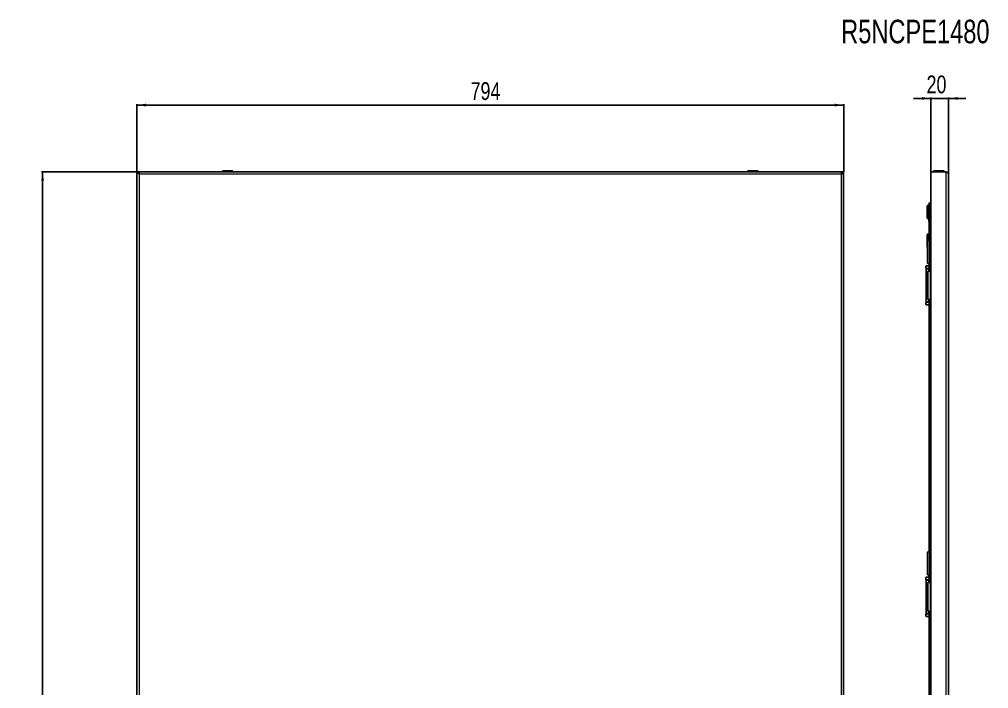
# Model space of a CAD drawing. Header units: millimetres. Extents: x -527 to 1671, y -588 to 1043.
# Drawn here: x -527 to 562, y 291 to 1043 of the extents above; entities that cross this region are included whole.
import ezdxf

# ---------------------------------------------------------------- set-up
doc = ezdxf.new("R2010")
doc.units = ezdxf.units.MM
doc.layers.add('FORMAT', color=7, linetype='Continuous')
doc.styles.add('SLDTEXTSTYLE0', font='TXT', dxfattribs={"width": 0.75})
doc.dimstyles.new('SLDDIMSTYLE0', dxfattribs={"dimtxt": 20, "dimasz": 10, "dimexe": 0, "dimexo": 0.0625, "dimgap": 5, "dimtad": 2, "dimdec": 1, "dimrnd": 1e-09, "dimzin": 12, "dimdsep": 46, "dimtxsty": 'SLDTEXTSTYLE0', "dimsah": 1, "dimcen": 0.09, "dimadec": 0, "dimazin": 3, "dimtfac": 1, "dimtofl": 0, "dimtmove": 0, "dimatfit": 3, "dimfxl": 0, "dimfrac": 2, "dimtolj": 1, "dimtzin": 12, "dimarcsym": 0})
doc.dimstyles.new('SLDDIMSTYLE1', dxfattribs={"dimtxt": 20, "dimasz": 10, "dimexe": 0, "dimexo": 0.0625, "dimgap": 5, "dimtad": 2, "dimdec": 1, "dimrnd": 1e-09, "dimzin": 12, "dimdsep": 46, "dimtxsty": 'SLDTEXTSTYLE0', "dimsah": 1, "dimcen": 0.09, "dimadec": 0, "dimazin": 3, "dimtfac": 1, "dimtmove": 0, "dimatfit": 0, "dimfxl": 0, "dimfrac": 2, "dimtolj": 1, "dimtzin": 12, "dimarcsym": 0})

# ---------------------------------------------------------------- blocks, each defined once
blk = doc.blocks.new('_D')
at = {"layer": 'FORMAT'}
for p, q in [((-394.6, 871.8), (-394.6, 947.8)), ((399.4, 871.8), (399.4, 947.8)), ((-394.6, 946.8), (399.4, 946.8))]:
    blk.add_line(p, q, dxfattribs=at)
for points in [[(-394.6, 946.8), (-384.6, 945.3), (-384.6, 948.4)], [(399.4, 946.8), (389.4, 948.4), (389.4, 945.3)]]:
    blk.add_solid(points, dxfattribs=at)
at = {"layer": 'FORMAT', "insert": (-19.8, 972.6), "char_height": 20, "attachment_point": 1, "style": 'SLDTEXTSTYLE0'}
blk.add_mtext('794', dxfattribs=at)
blk = doc.blocks.new('_D_1')
at = {"layer": 'FORMAT'}
for p, q in [((-394.7, 871.8), (-501.7, 871.8)), ((-500.7, -483.2), (-500.7, 871.8)), ((-394.7, -483.2), (-501.7, -483.2))]:
    blk.add_line(p, q, dxfattribs=at)
for points in [[(-500.7, 871.8), (-502.2, 861.8), (-499.1, 861.8)], [(-500.7, -483.2), (-499.1, -473.2), (-502.2, -473.2)]]:
    blk.add_solid(points, dxfattribs=at)
at = {"layer": 'FORMAT', "insert": (-526.4, 237.4), "char_height": 20, "attachment_point": 1, "rotation": 90, "style": 'SLDTEXTSTYLE0'}
blk.add_mtext('1355', dxfattribs=at)
blk = doc.blocks.new('_D_3')
at = {"layer": 'FORMAT'}
for p, q in [((497.3, 954.3), (478, 954.3)), ((497.3, 871.8), (497.3, 955.3)), ((497.3, 954.3), (517.3, 954.3)), ((517.3, 869.2), (517.3, 955.3)), ((517.3, 954.3), (536.5, 954.3))]:
    blk.add_line(p, q, dxfattribs=at)
for points in [[(497.3, 954.3), (487.3, 955.9), (487.3, 952.8)], [(517.3, 954.3), (527.3, 952.8), (527.3, 955.9)]]:
    blk.add_solid(points, dxfattribs=at)
at = {"layer": 'FORMAT', "insert": (492.5, 980.1), "char_height": 20, "attachment_point": 1, "style": 'SLDTEXTSTYLE0'}
blk.add_mtext('20', dxfattribs=at)

msp = doc.modelspace()

# ---------------------------------------------------------------- linework, layer by layer
at = {"color": 7, "linetype": 'Continuous', "lineweight": 25}
for p, q in [((-394.65, 871.82), (-392.65, 871.82)), ((-394.65, -483.18), (-394.65, 871.82)), ((397.05, 871.82), (-392.35, 871.82)), ((-392.35, 870.09), (-392.35, 871.82)), ((-298.4, 872.57), (-298.4, 871.82)), ((-298.15, 872.82), (-287.15, 872.82)), ((-286.9, 871.82), (-286.9, 872.57)), ((291.6, 872.57), (291.6, 871.82)), ((291.85, 872.82), (294.34, 872.82)), ((294.34, 872.82), (302.85, 872.82)), ((303.1, 871.82), (303.1, 872.57)), ((397.05, 871.82), (397.05, 870.1)), ((399.35, 871.82), (397.35, 871.82)), ((399.35, -483.18), (399.35, 871.82)), ((497.27, -483.18), (497.27, 871.82)), ((514.67, 871.82), (497.27, 871.82)), ((500.52, 872.57), (500.52, 871.82)), ((500.77, 872.82), (501.67, 872.82)), ((501.67, 872.82), (511.77, 872.82)), ((512.02, 871.82), (512.02, 872.57)), ((517.27, 869.22), (517.27, 271.82)), ((493.77, 834.32), (493.27, 833.82)), ((493.27, 826.82), (493.27, 833.82)), ((495.27, 834.32), (493.77, 834.32)), ((493.77, 834.32), (493.77, 826.82)), ((495.07, 832.18), (495.27, 832.18)), ((495.07, 830.18), (495.07, 832.18)), ((495.07, 830.18), (495.27, 830.18)), ((495.07, 828.22), (495.07, 830.18)), ((495.07, 828.22), (495.27, 828.22)), ((495.27, 812.12), (495.27, 836.52)), ((495.57, 836.82), (497.27, 836.82)), ((493.27, 819.82), (493.27, 826.82)), ((493.27, 819.82), (493.77, 819.32)), ((493.77, 826.82), (493.77, 819.32)), ((493.77, 819.32), (495.07, 819.32)), ((495.05, 825.76), (495.07, 825.76)), ((495.27, 822.54), (495.05, 822.54)), ((495.07, 827.17), (495.27, 827.17)), ((495.07, 826.13), (495.07, 827.17)), ((495.07, 826.13), (495.27, 826.13)), ((495.07, 824.74), (495.07, 826.13)), ((495.07, 824.74), (495.27, 824.74)), ((495.07, 824.25), (495.07, 824.74)), ((495.07, 824.25), (495.27, 824.25)), ((495.07, 823.45), (495.07, 824.25)), ((495.07, 823.45), (495.27, 823.45)), ((495.07, 822.67), (495.07, 823.45)), ((495.07, 819.22), (495.27, 819.22)), ((495.07, 818.89), (495.07, 819.22)), ((495.07, 818.89), (495.27, 818.89)), ((495.07, 818.21), (495.07, 818.86)), ((495.07, 818.21), (495.27, 818.21)), ((495.07, 817.18), (495.27, 817.18)), ((495.07, 817.07), (495.07, 817.18)), ((495.07, 817.07), (495.27, 817.07)), ((495.07, 816.83), (495.07, 817.07)), ((495.07, 816.83), (495.27, 816.83)), ((495.07, 816.47), (495.07, 816.83)), ((495.07, 816.47), (495.27, 816.47)), ((495.27, 811.82), (495.27, 794.82)), ((495.27, 811.82), (495.57, 811.82)), ((496.22, 811.82), (495.57, 811.82)), ((496.22, 811.82), (497.27, 811.82)), ((493.77, 801.82), (493.27, 801.32)), ((493.27, 787.32), (493.27, 801.32)), ((495.27, 801.82), (493.77, 801.82)), ((493.77, 801.82), (493.77, 794.64)), ((493.27, 787.32), (493.67, 786.92)), ((493.67, 794.32), (493.67, 769.32)), ((497.16, 794.82), (495.67, 794.82)), ((491.72, 765.82), (491.72, 763.82)), ((495.27, 766.32), (492.22, 766.32)), ((492.22, 763.32), (495.27, 763.32)), ((492.22, 763.32), (492.22, 763.02)), ((492.22, 725.62), (492.22, 763.02)), ((492.22, 763.02), (495.22, 763.02)), ((494.72, 763.32), (494.72, 763.02)), ((495.22, 763.02), (495.27, 763.02)), ((495.27, 768.82), (495.27, 760.32)), ((495.67, 768.82), (497.27, 768.82)), ((493.77, 728.32), (493.77, 760.32)), ((493.77, 760.32), (496.77, 760.32)), ((497.27, 760.32), (496.77, 760.32)), ((491.72, 724.82), (491.72, 722.82)), ((495.22, 725.62), (492.22, 725.62)), ((492.22, 725.62), (492.22, 725.32)), ((495.27, 725.32), (492.22, 725.32)), ((492.22, 722.32), (495.27, 722.32)), ((496.77, 728.32), (493.77, 728.32)), ((494.72, 725.62), (494.72, 725.32)), ((495.27, 725.62), (495.22, 725.62)), ((495.27, 728.32), (495.27, 444.82)), ((496.77, 728.32), (497.27, 728.32)), ((493.67, 444.32), (493.67, 419.32)), ((497.27, 444.82), (495.67, 444.82)), ((491.72, 415.82), (491.72, 413.82)), ((495.27, 416.32), (492.22, 416.32)), ((495.27, 418.82), (495.27, 410.32)), ((495.67, 418.82), (497.27, 418.82)), ((492.22, 413.32), (495.27, 413.32)), ((492.22, 413.32), (492.22, 413.02)), ((492.22, 375.62), (492.22, 413.02)), ((492.22, 413.02), (495.22, 413.02)), ((493.77, 410.32), (496.77, 410.32)), ((493.77, 378.32), (493.77, 410.32)), ((494.72, 413.32), (494.72, 413.02)), ((495.22, 413.02), (495.27, 413.02)), ((497.27, 410.32), (496.77, 410.32)), ((491.72, 374.82), (491.72, 372.82)), ((495.22, 375.62), (492.22, 375.62)), ((492.22, 375.62), (492.22, 375.32)), ((495.27, 375.32), (492.22, 375.32)), ((492.22, 372.32), (495.27, 372.32)), ((496.77, 378.32), (493.77, 378.32)), ((494.72, 375.62), (494.72, 375.32)), ((495.27, 375.62), (495.22, 375.62)), ((495.27, 378.32), (495.27, 273.32)), ((496.77, 378.32), (497.27, 378.32))]:
    msp.add_line(p, q, dxfattribs=at)
at = {"color": 8, "linetype": 'Continuous', "lineweight": 18}
for p, q in [((-286.9, 872.57), (-298.4, 872.57)), ((294.21, 872.57), (291.6, 872.57)), ((303.1, 872.57), (294.21, 872.57)), ((501.46, 872.57), (500.52, 872.57)), ((512.02, 872.57), (501.46, 872.57)), ((514.67, -483.18), (514.67, 871.82)), ((-392.05, 869.22), (-392.05, 271.79)), ((396.75, 869.22), (-392.05, 869.22)), ((396.75, -480.58), (396.75, 869.22)), ((495.27, 836.52), (495.57, 836.52)), ((495.57, 836.82), (495.57, 836.52)), ((497.27, 836.52), (495.57, 836.52)), ((495.57, 836.52), (495.57, 812.12)), ((495.07, 820.95), (495.27, 820.95)), ((495.57, 812.12), (495.27, 812.12)), ((495.57, 812.12), (497.27, 812.12)), ((495.57, 812.12), (495.57, 811.82)), ((495.67, 794.32), (497.27, 794.32)), ((495.67, 769.32), (495.67, 794.32)), ((495.22, 763.02), (495.22, 763.32)), ((495.22, 760.32), (495.22, 763.02)), ((497.27, 769.32), (495.67, 769.32)), ((496.77, 728.32), (496.77, 760.32)), ((495.22, 725.62), (495.22, 728.32)), ((495.22, 725.32), (495.22, 725.62)), ((495.67, 444.32), (497.27, 444.32)), ((495.67, 419.32), (495.67, 444.32)), ((497.27, 419.32), (495.67, 419.32)), ((495.22, 413.02), (495.22, 413.32)), ((495.22, 410.32), (495.22, 413.02)), ((496.77, 378.32), (496.77, 410.32)), ((495.22, 375.62), (495.22, 378.32)), ((495.22, 375.32), (495.22, 375.62))]:
    msp.add_line(p, q, dxfattribs=at)
at = {"color": 7, "linetype": 'Continuous', "lineweight": 25}
for centre, radius, start, end in [((-298.15, 872.57), 0.25, 90, 180), ((-287.15, 872.57), 0.25, 0, 90), ((291.85, 872.57), 0.25, 90, 180), ((302.85, 872.57), 0.25, 0, 90), ((500.77, 872.57), 0.25, 90, 180), ((511.77, 872.57), 0.25, 0, 90), ((495.57, 836.52), 0.3, 90, 180), ((495.57, 812.12), 0.3, 180, 270), ((492.22, 765.82), 0.5, 90, 180), ((492.22, 763.82), 0.5, 180, 270), ((492.22, 724.82), 0.5, 90, 180), ((492.22, 722.82), 0.5, 180, 270), ((492.22, 415.82), 0.5, 90, 180), ((492.22, 413.82), 0.5, 180, 270), ((492.22, 374.82), 0.5, 90, 180), ((492.22, 372.82), 0.5, 180, 270)]:
    msp.add_arc(centre, radius, start, end, dxfattribs=at)
for points, knots in [([(-394.65, 871.82), (-394.65, 871.71), (-394.63, 871.61), (-394.56, 871.39), (-394.51, 871.28), (-394.38, 871.06), (-394.3, 870.95), (-394.11, 870.74), (-394.01, 870.63), (-393.76, 870.41), (-393.63, 870.3), (-393.35, 870.09), (-393.2, 869.98), (-392.73, 869.65), (-392.39, 869.44), (-392.05, 869.22)], [0, 0, 0, 0, 0.125, 0.125, 0.25, 0.25, 0.375, 0.375, 0.5, 0.5, 0.625, 0.625, 0.75, 0.75, 1, 1, 1, 1]), ([(-392.65, 871.82), (-392.65, 871.39), (-392.58, 870.96), (-392.36, 870.09), (-392.21, 869.66), (-392.05, 869.22)], [0, 0, 0, 0, 0.5, 0.5, 1, 1, 1, 1]), ([(-392.05, 869.22), (-392.07, 869.56), (-392.1, 869.9), (-392.15, 870.53), (-392.17, 870.82), (-392.22, 871.3), (-392.25, 871.49), (-392.3, 871.76), (-392.32, 871.82), (-392.35, 871.82)], [0, 0, 0, 0, 0.25, 0.25, 0.5, 0.5, 0.75, 0.75, 1, 1, 1, 1]), ([(397.05, 871.82), (397.03, 871.82), (397, 871.76), (396.95, 871.49), (396.93, 871.3), (396.88, 870.82), (396.85, 870.53), (396.8, 869.9), (396.78, 869.56), (396.75, 869.22)], [0, 0, 0, 0, 0.25, 0.25, 0.5, 0.5, 0.75, 0.75, 1, 1, 1, 1]), ([(396.75, 869.22), (396.91, 869.66), (397.06, 870.09), (397.29, 870.96), (397.35, 871.39), (397.35, 871.82)], [0, 0, 0, 0, 0.5, 0.5, 1, 1, 1, 1]), ([(396.75, 869.22), (396.92, 869.33), (397.09, 869.44), (397.43, 869.66), (397.59, 869.77), (397.91, 869.98), (398.06, 870.09), (398.34, 870.31), (398.47, 870.42), (398.71, 870.63), (398.82, 870.74), (399.01, 870.96), (399.09, 871.07), (399.29, 871.39), (399.35, 871.6), (399.35, 871.82)], [0, 0, 0, 0, 0.125, 0.125, 0.25, 0.25, 0.375, 0.375, 0.5, 0.5, 0.625, 0.625, 0.75, 0.75, 1, 1, 1, 1]), ([(514.67, 871.82), (514.84, 871.71), (515.01, 871.61), (515.35, 871.39), (515.51, 871.28), (515.83, 871.06), (515.98, 870.95), (516.26, 870.74), (516.39, 870.63), (516.63, 870.41), (516.74, 870.3), (516.93, 870.09), (517.01, 869.98), (517.21, 869.65), (517.27, 869.44), (517.27, 869.22)], [0, 0, 0, 0, 0.125, 0.125, 0.25, 0.25, 0.375, 0.375, 0.5, 0.5, 0.625, 0.625, 0.75, 0.75, 1, 1, 1, 1]), ([(495.07, 827.35), (495.07, 827.39), (495.07, 827.67), (495.07, 827.97), (495.07, 828.22)], [0, 0, 0, 0, 0.1394984, 1, 1, 1, 1]), ([(495.07, 820.95), (495.07, 821.28), (495.07, 821.88), (495.07, 822.45), (495.07, 822.48), (495.07, 822.5)], [0, 0, 0, 0, 0.41567843, 0.77627748, 1, 1, 1, 1]), ([(495.07, 819.22), (495.07, 819.56), (495.07, 820.19), (495.07, 820.71), (495.07, 820.95)], [0, 0, 0, 0, 0.5367999, 1, 1, 1, 1]), ([(495.07, 817.18), (495.07, 817.33), (495.07, 817.59), (495.07, 818.02), (495.07, 818.21)], [0, 0, 0, 0, 0.5476433, 1, 1, 1, 1]), ([(493.37, 792.33), (493.37, 792.38), (493.37, 792.46), (493.37, 792.55), (493.37, 792.64), (493.37, 792.77), (493.37, 792.8), (493.37, 792.82)], [0, 0, 0, 0, 0.1246927, 0.1871822, 0.2497734, 0.5000394, 1, 1, 1, 1]), ([(493.37, 792.12), (493.37, 792.12), (493.37, 792.12), (493.37, 792.13), (493.37, 792.14), (493.37, 792.17), (493.37, 792.21), (493.37, 792.25), (493.37, 792.29), (493.37, 792.31), (493.37, 792.33)], [0, 0, 0, 0, 0.1288253, 0.1801694, 0.2433966, 0.3698599, 0.4998642, 0.7496495, 0.8434763, 1, 1, 1, 1]), ([(493.37, 790.61), (493.37, 790.69), (493.37, 790.84), (493.37, 791.06), (493.37, 791.24), (493.37, 791.41), (493.37, 791.51), (493.37, 791.52), (493.37, 791.53)], [0, 0, 0, 0, 0.12504855, 0.2498861, 0.37085579, 0.49981991, 0.74960864, 1, 1, 1, 1]), ([(493.37, 789.76), (493.37, 789.77), (493.37, 789.78), (493.37, 789.87), (493.37, 789.96), (493.37, 790.09), (493.37, 790.3), (493.37, 790.49), (493.37, 790.61)], [0, 0, 0, 0, 0.25007, 0.3791813, 0.5004993, 0.6241696, 0.7508424, 1, 1, 1, 1]), ([(493.37, 773.88), (493.37, 773.87), (493.37, 773.86), (493.37, 773.78), (493.37, 773.68), (493.37, 773.55), (493.37, 773.34), (493.37, 773.16), (493.37, 773.04)], [0, 0, 0, 0, 0.2500695, 0.3795588, 0.5004992, 0.6245563, 0.7508428, 1, 1, 1, 1]), ([(493.37, 773.04), (493.37, 773), (493.37, 772.92), (493.37, 772.77), (493.37, 772.58), (493.37, 772.41), (493.37, 772.24), (493.37, 772.13), (493.37, 772.12), (493.37, 772.12)], [0, 0, 0, 0, 0.06263661, 0.12527825, 0.25007232, 0.37484052, 0.49999408, 0.74969583, 1, 1, 1, 1]), ([(493.37, 771.53), (493.37, 771.53), (493.37, 771.53), (493.37, 771.51), (493.37, 771.5), (493.37, 771.48), (493.37, 771.42), (493.37, 771.36), (493.37, 771.32)], [0, 0, 0, 0, 0.1310705, 0.1824367, 0.2437962, 0.3713877, 0.5004416, 1, 1, 1, 1]), ([(493.37, 771.32), (493.37, 771.29), (493.37, 771.24), (493.37, 771.16), (493.37, 771.09), (493.37, 771), (493.37, 770.87), (493.37, 770.84), (493.37, 770.82)], [0, 0, 0, 0, 0.0626863, 0.1251726, 0.1876279, 0.2501847, 0.5003136, 1, 1, 1, 1]), ([(493.37, 442.33), (493.37, 442.38), (493.37, 442.46), (493.37, 442.55), (493.37, 442.64), (493.37, 442.77), (493.37, 442.8), (493.37, 442.82)], [0, 0, 0, 0, 0.1246927, 0.1871822, 0.2497734, 0.5000394, 1, 1, 1, 1]), ([(493.37, 442.12), (493.37, 442.12), (493.37, 442.12), (493.37, 442.13), (493.37, 442.14), (493.37, 442.17), (493.37, 442.21), (493.37, 442.25), (493.37, 442.29), (493.37, 442.31), (493.37, 442.33)], [0, 0, 0, 0, 0.1288253, 0.1801694, 0.2433966, 0.3698599, 0.4998642, 0.7496495, 0.8434763, 1, 1, 1, 1]), ([(493.37, 440.61), (493.37, 440.69), (493.37, 440.84), (493.37, 441.06), (493.37, 441.24), (493.37, 441.41), (493.37, 441.51), (493.37, 441.52), (493.37, 441.53)], [0, 0, 0, 0, 0.1250486, 0.2498861, 0.3708558, 0.4998199, 0.7496086, 1, 1, 1, 1]), ([(493.37, 439.76), (493.37, 439.77), (493.37, 439.78), (493.37, 439.87), (493.37, 439.96), (493.37, 440.09), (493.37, 440.3), (493.37, 440.49), (493.37, 440.61)], [0, 0, 0, 0, 0.25007, 0.3791813, 0.5004993, 0.6241696, 0.7508424, 1, 1, 1, 1]), ([(493.37, 423.88), (493.37, 423.87), (493.37, 423.86), (493.37, 423.78), (493.37, 423.68), (493.37, 423.55), (493.37, 423.34), (493.37, 423.16), (493.37, 423.04)], [0, 0, 0, 0, 0.2500695, 0.3795588, 0.5004992, 0.6245563, 0.7508428, 1, 1, 1, 1]), ([(493.37, 423.04), (493.37, 423), (493.37, 422.92), (493.37, 422.77), (493.37, 422.58), (493.37, 422.41), (493.37, 422.24), (493.37, 422.13), (493.37, 422.12), (493.37, 422.12)], [0, 0, 0, 0, 0.06263661, 0.12527825, 0.25007232, 0.37484052, 0.49999408, 0.74969583, 1, 1, 1, 1]), ([(493.37, 421.53), (493.37, 421.53), (493.37, 421.53), (493.37, 421.51), (493.37, 421.5), (493.37, 421.48), (493.37, 421.42), (493.37, 421.36), (493.37, 421.32)], [0, 0, 0, 0, 0.1310705, 0.1824367, 0.2437962, 0.3713877, 0.5004416, 1, 1, 1, 1]), ([(493.37, 421.32), (493.37, 421.29), (493.37, 421.24), (493.37, 421.16), (493.37, 421.09), (493.37, 421), (493.37, 420.87), (493.37, 420.84), (493.37, 420.82)], [0, 0, 0, 0, 0.0626863, 0.12517257, 0.18762788, 0.25018469, 0.50031356, 1, 1, 1, 1])]:
    msp.add_open_spline(points, degree=3, knots=knots, dxfattribs=at)
for points in [[(493.67, 794.32), (493.68, 794.39), (493.69, 794.52), (493.81, 794.68), (493.98, 794.8), (494.11, 794.82), (494.17, 794.82)], [(495.67, 794.82), (495.48, 794.82), (495.08, 794.82), (494.59, 794.82), (494.24, 794.82), (494.19, 794.82), (494.17, 794.82)], [(494.17, 768.82), (494.11, 768.83), (493.98, 768.85), (493.81, 768.96), (493.69, 769.13), (493.68, 769.26), (493.67, 769.32)], [(494.17, 768.82), (494.19, 768.82), (494.24, 768.82), (494.59, 768.82), (495.08, 768.82), (495.48, 768.82), (495.67, 768.82)], [(493.67, 444.32), (493.68, 444.39), (493.69, 444.52), (493.81, 444.68), (493.98, 444.8), (494.11, 444.82), (494.17, 444.82)], [(495.67, 444.82), (495.48, 444.82), (495.08, 444.82), (494.59, 444.82), (494.24, 444.82), (494.19, 444.82), (494.17, 444.82)], [(494.17, 418.82), (494.11, 418.83), (493.98, 418.85), (493.81, 418.96), (493.69, 419.13), (493.68, 419.26), (493.67, 419.32)], [(494.17, 418.82), (494.19, 418.82), (494.24, 418.82), (494.59, 418.82), (495.08, 418.82), (495.48, 418.82), (495.67, 418.82)]]:
    msp.add_open_spline(points, degree=3, dxfattribs=at)
at = {"color": 8, "linetype": 'Continuous', "lineweight": 18}
for points in [[(495.67, 794.32), (495.41, 794.32), (494.89, 794.32), (494.23, 794.32), (493.76, 794.32), (493.7, 794.32), (493.67, 794.32)], [(495.67, 794.82), (495.67, 794.82), (495.67, 794.8), (495.67, 794.68), (495.67, 794.52), (495.67, 794.39), (495.67, 794.32)], [(493.67, 769.32), (493.7, 769.32), (493.76, 769.32), (494.23, 769.32), (494.89, 769.32), (495.41, 769.32), (495.67, 769.32)], [(495.67, 769.32), (495.67, 769.26), (495.67, 769.13), (495.67, 768.96), (495.67, 768.85), (495.67, 768.83), (495.67, 768.82)], [(495.67, 444.32), (495.41, 444.32), (494.89, 444.32), (494.23, 444.32), (493.76, 444.32), (493.7, 444.32), (493.67, 444.32)], [(495.67, 444.82), (495.67, 444.82), (495.67, 444.8), (495.67, 444.68), (495.67, 444.52), (495.67, 444.39), (495.67, 444.32)], [(493.67, 419.32), (493.7, 419.32), (493.76, 419.32), (494.23, 419.32), (494.89, 419.32), (495.41, 419.32), (495.67, 419.32)], [(495.67, 419.32), (495.67, 419.26), (495.67, 419.13), (495.67, 418.96), (495.67, 418.85), (495.67, 418.83), (495.67, 418.82)]]:
    msp.add_open_spline(points, degree=3, dxfattribs=at)

# ---------------------------------------------------------------- texts
at = {"layer": 'FORMAT', "insert": (396.57, 1042.76), "char_height": 26.458, "attachment_point": 1, "style": 'SLDTEXTSTYLE0'}
msp.add_mtext('R5NCPE1480', dxfattribs=at)

# ---------------------------------------------------------------- dimensions: what is measured, and where the dimension line sits
at = {"layer": 'FORMAT'}
for base, p1, p2, dimstyle, picture, middle in [((517.27, 954.32), (497.27, 871.82), (517.27, 869.22), 'SLDDIMSTYLE1', '_D_3', (507.27, 954.32)), ((399.35, 946.82), (-394.65, 871.82), (399.35, 871.82), 'SLDDIMSTYLE0', '_D', (2.35, 946.82))]:
    dim = msp.add_linear_dim(base=base, p1=p1, p2=p2, dimstyle=dimstyle, dxfattribs=at)
    dim.commit()
    dim.dimension.update_dxf_attribs({"geometry": picture, "text_midpoint": middle, "dimtype": 160})
dim = msp.add_linear_dim(base=(-500.65, 871.82), p1=(-394.65, -483.18), p2=(-394.65, 871.82), angle=90, dimstyle='SLDDIMSTYLE0', dxfattribs=at)
dim.commit()
dim.dimension.update_dxf_attribs({"geometry": '_D_1', "text_midpoint": (-500.65, 267), "dimtype": 160})

doc.saveas('drawing.dxf')
